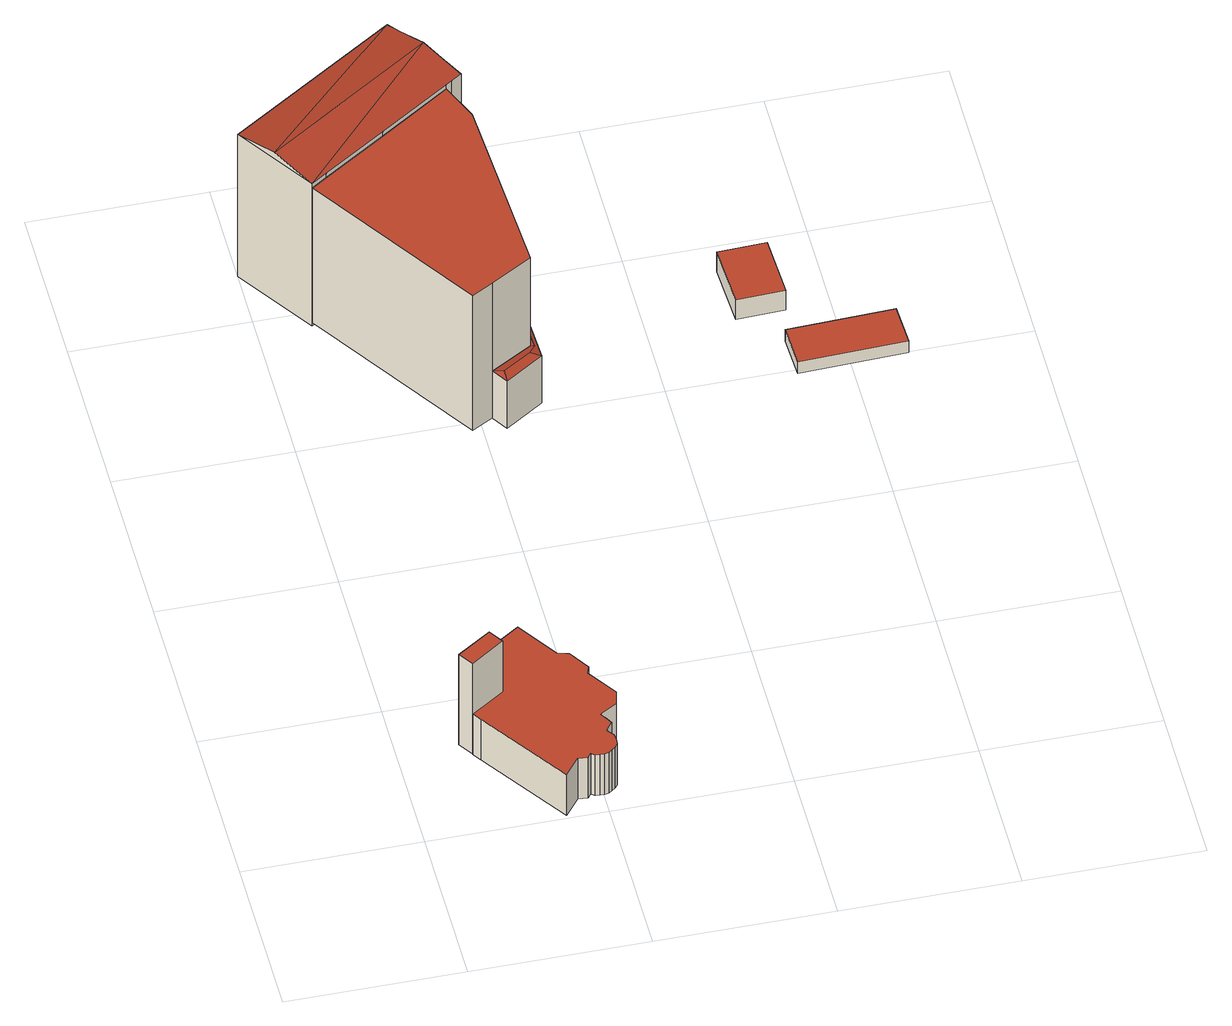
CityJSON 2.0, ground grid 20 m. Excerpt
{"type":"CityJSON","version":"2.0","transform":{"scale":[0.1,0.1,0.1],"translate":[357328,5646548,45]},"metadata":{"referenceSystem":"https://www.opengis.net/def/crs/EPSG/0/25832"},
"CityObjects":{
"building1":{"type":"Building","attributes":{"Gemeindeschluessel":"05315000","Geometrietyp2DReferenz":"3000","function":"51009_1610","roofType":"1000","measuredHeight":13.32},"geometry":[{"type":"Solid","lod":"2","boundaries":[[[[0,1,2,3]],[[4,5,1,0]],[[6,7,5,4]],[[3,2,7,6]],[[4,0,3,6]],[[1,5,7,2]]]],"semantics":{"surfaces":[{"type":"WallSurface"},{"type":"RoofSurface"},{"type":"GroundSurface"}],"values":[[0,0,0,0,1,2]]}}]},
"building2":{"type":"Building","attributes":{"Gemeindeschluessel":"05315000","Geometrietyp2DReferenz":"3000","function":"31001_2000","roofType":"9999","measuredHeight":6},"address":[{"country":"Germany","locality":"Köln","thoroughfareNumber":"30","thoroughfareName":"Worringer Str."}],"geometry":[{"type":"Solid","lod":"2","boundaries":[[[[8,9,10,11,12,13,14,15,16,17,18,19,20,21,22,23,24,25,26,27,28,29,30,31,32,33,34,35,36,37,38,39]],[[37,40,41,38]],[[36,42,40,37]],[[35,43,42,36]],[[34,44,43,35]],[[33,45,44,34]],[[32,46,45,33]],[[31,47,46,32]],[[30,48,47,31]],[[29,49,48,30]],[[28,50,49,29]],[[27,51,50,28]],[[26,52,51,27]],[[25,53,52,26]],[[24,54,53,25]],[[23,55,54,24]],[[22,56,55,23]],[[21,57,56,22]],[[20,58,57,21]],[[19,59,58,20]],[[18,60,59,19]],[[17,61,60,18]],[[16,62,61,17]],[[15,63,62,16]],[[14,64,63,15]],[[13,65,64,14]],[[12,66,65,13]],[[11,67,66,12]],[[10,68,67,11]],[[9,69,68,10]],[[8,70,69,9]],[[39,71,70,8]],[[38,41,71,39]],[[40,42,43,44,45,46,47,48,49,50,51,52,53,54,55,56,57,58,59,60,61,62,63,64,65,66,67,68,69,70,71,41]]]],"semantics":{"surfaces":[{"type":"RoofSurface"},{"type":"WallSurface"},{"type":"GroundSurface"}],"values":[[0,1,1,1,1,1,1,1,1,1,1,1,1,1,1,1,1,1,1,1,1,1,1,1,1,1,1,1,1,1,1,1,1,2]]}}]},
"building3":{"type":"Building","attributes":{"Gemeindeschluessel":"05315000","Geometrietyp2DReferenz":"3000","function":"31001_2000"},"address":[{"country":"Germany","locality":"Köln","thoroughfareNumber":"25","thoroughfareName":"Worringer Str."}],"children":["building3-1","building3-2"]},
"building3-1":{"type":"BuildingPart","attributes":{"roofType":"1000","measuredHeight":19.94},"parents":["building3"],"geometry":[{"type":"Solid","lod":"2","boundaries":[[[[72,73,74,75,76]],[[77,78,73,72]],[[79,80,78,77]],[[81,82,80,79]],[[83,84,85,82,81]],[[86,83,81,79,77,72,76,87]],[[73,78,80,82,85,88,89,90,91,74]],[[84,83,86,92]],[[88,85,84,92]],[[93,94,92,86,87,95]],[[91,90,93,95]],[[90,89,94,93]],[[89,88,92,94]],[[95,87,76,75]],[[74,91,95,75]]]],"semantics":{"surfaces":[{"type":"WallSurface"},{"type":"RoofSurface"},{"type":"GroundSurface"},{"type":"ClosureSurface"}],"values":[[0,0,0,0,0,1,2,0,3,0,3,3,3,0,3]]}}]},
"building3-2":{"type":"BuildingPart","attributes":{"roofType":"5000","measuredHeight":7.26},"parents":["building3"],"geometry":[{"type":"Solid","lod":"2","boundaries":[[[[96,97,85,84]],[[98,99,97,96]],[[100,101,99,98]],[[102,103,101,100]],[[75,74,103,102]],[[104,105,100,98,106]],[[107,106,98,96,108]],[[96,84,108]],[[108,84,92,107]],[[95,104,109]],[[109,104,110]],[[104,106,110]],[[110,106,94,93]],[[94,106,107]],[[107,92,94]],[[105,104,95,75,111]],[[75,102,111]],[[111,102,100,105]],[[91,90,89,88,85,97,99,101,103,74]],[[74,75,95,91]],[[91,95,109,110,93,90]],[[90,93,94,89]],[[89,94,92,88]],[[88,92,84,85]]]],"semantics":{"surfaces":[{"type":"WallSurface"},{"type":"RoofSurface"},{"type":"GroundSurface"},{"type":"ClosureSurface"}],"values":[[0,0,0,0,0,1,1,1,1,1,1,1,1,1,1,1,1,1,2,3,3,3,3,3]]}}]},
"building4":{"type":"Building","attributes":{"Gemeindeschluessel":"05315000","Geometrietyp2DReferenz":"3000","function":"31001_2000","roofType":"3100","measuredHeight":22},"address":[{"country":"Germany","locality":"Köln","thoroughfareNumber":"23","thoroughfareName":"Worringer Str."}],"geometry":[{"type":"Solid","lod":"2","boundaries":[[[[112,113,114,115]],[[116,117,113,112]],[[118,119,117,116]],[[120,121,119,118]],[[122,123,121,120]],[[124,125,123,122]],[[126,127,125,124]],[[128,129,127,126]],[[130,131,129,128]],[[115,114,131,130]],[[132,133,115,134]],[[130,134,115]],[[128,126,124,122,120,118,135,132]],[[128,132,134]],[[133,132,135,116,112]],[[135,118,116]],[[133,112,115]],[[134,130,128]],[[113,117,119,121,123,125,127,129,131,114]]]],"semantics":{"surfaces":[{"type":"WallSurface"},{"type":"RoofSurface"},{"type":"GroundSurface"}],"values":[[0,0,0,0,0,0,0,0,0,0,1,1,1,1,0,0,0,0,2]]}}]},
"building5":{"type":"Building","attributes":{"Gemeindeschluessel":"05315000","Geometrietyp2DReferenz":"3000","function":"51009_1610","roofType":"1000","measuredHeight":2.96},"geometry":[{"type":"Solid","lod":"2","boundaries":[[[[136,137,138,139]],[[140,141,137,136]],[[142,143,141,140]],[[139,138,143,142]],[[140,136,139,142]],[[137,141,143,138]]]],"semantics":{"surfaces":[{"type":"WallSurface"},{"type":"RoofSurface"},{"type":"GroundSurface"}],"values":[[0,0,0,0,1,2]]}}]},
"building6":{"type":"Building","attributes":{"Gemeindeschluessel":"05315000","Geometrietyp2DReferenz":"3000","function":"31001_2500","roofType":"1000","measuredHeight":1.67},"geometry":[{"type":"Solid","lod":"2","boundaries":[[[[144,145,146,147]],[[148,149,145,144]],[[150,151,149,148]],[[147,146,151,150]],[[148,144,147,150]],[[145,149,151,146]]]],"semantics":{"surfaces":[{"type":"WallSurface"},{"type":"RoofSurface"},{"type":"GroundSurface"}],"values":[[0,0,0,0,1,2]]}}]}
},
"vertices":[
[106,156,145],[106,156,12],[67,130,12],[67,130,145],[117,139,145],[117,139,12],[78,113,145],[78,113,12],
[154,1,71],[171,23,71],[182,22,71],[186,27,71],[190,24,71],[195,23,71],[200,23,71],[205,24,71],[209,27,71],[213,30,71],[216,34,71],[217,39,71],[217,44,71],[216,49,71],[213,53,71],[210,57,71],[218,67,71],[214,74,71],[209,82,71],[229,93,71],[233,111,71],[210,145,71],[213,154,71],[198,178,71],[185,182,71],[154,229,71],[97,191,71],[116,162,71],[106,156,71],[117,139,71],[78,113,71],[85,103,71],[117,139,11],[78,113,11],[106,156,11],[116,162,11],[97,191,11],[154,229,11],[185,182,11],[198,178,11],[213,154,11],[210,145,11],[233,111,11],[229,93,11],[209,82,11],[214,74,11],[218,67,11],[210,57,11],[213,53,11],[216,49,11],[217,44,11],[217,39,11],[216,34,11],[213,30,11],[209,27,11],[205,24,11],[200,23,11],[195,23,11],[190,24,11],[186,27,11],[182,22,11],[171,23,11],[154,1,11],[85,103,11],
[188,584,212],[188,584,13],[212,598,13],[212,598,82],[212,598,212],[60,780,212],[60,780,13],[78,792,212],[78,792,13],[150,839,212],[150,839,13],[231,893,212],[231,893,82],[231,893,13],[249,849,212],[260,626,212],[249,849,13],[253,775,13],[254,760,13],[260,626,13],[249,849,82],[254,760,82],[253,775,82],[260,626,82],
[238,897,82],[238,897,13],[260,841,82],[260,841,13],[268,608,82],[268,608,13],[224,579,82],[224,579,13],[264,624,83],[257,613,85],[255,840,84],[253,850,83],[235,893,83],[258,673,82],[255,725,82],[224,592,85],
[201,979,218],[201,979,8],[191,995,8],[191,995,218],[234,929,218],[234,929,8],[250,905,218],[250,905,8],[238,897,218],[238,897,8],[231,893,218],[231,893,8],[150,839,218],[150,839,8],[78,792,218],[78,792,8],[60,780,218],[60,780,8],[0,870,218],[0,870,8],[220,950,228],[201,979,221],[30,825,228],[234,929,223],
[547,759,43],[547,759,14],[492,757,14],[492,757,43],[550,684,43],[550,684,14],[495,682,43],[495,682,14],
[659,641,33],[659,641,16],[538,637,16],[538,637,33],[661,591,33],[661,591,16],[540,587,33],[540,587,16]
]}
